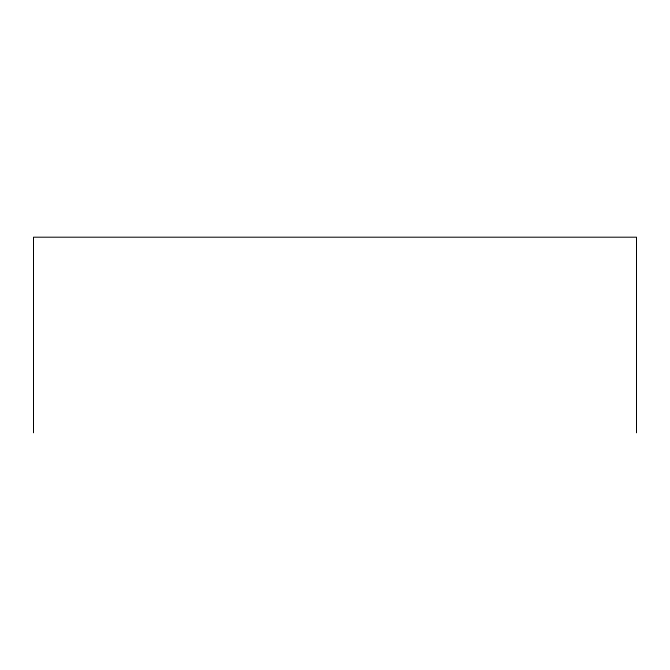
<?xml version="1.0" encoding="UTF-8"?>
<svg xmlns="http://www.w3.org/2000/svg" width="670" height="670" viewBox="0 0 670 670"><rect width="100%" height="100%" fill="white"/><g stroke="black" fill="none" stroke-linecap="round" stroke-linejoin="round"><path stroke-width="1" d="M636.5 432.803L636.5 237.197L33.5 237.197L33.5 432.803"/></g></svg>
